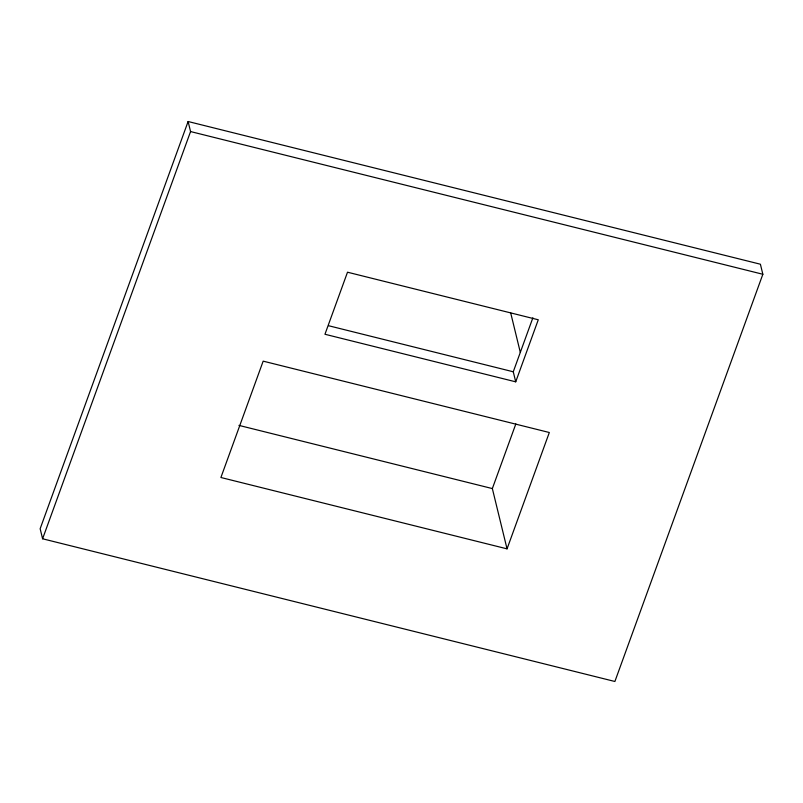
<?xml version="1.0" encoding="UTF-8"?>
<svg xmlns="http://www.w3.org/2000/svg" width="803" height="803" viewBox="0 0 803 803"><rect width="100%" height="100%" fill="white"/><g stroke="black" fill="none" stroke-linecap="round" stroke-linejoin="round"><path stroke-width="1.2" d="M188.113 121.514L40.15 528.735L42.599 538.783L614.887 681.486L762.85 274.265L760.401 264.217L188.113 121.514L190.562 131.562L42.599 538.783M515.717 381.826L538.271 319.775L347.508 272.207L324.954 334.259L515.717 381.826L513.268 371.779L532.881 317.797M507.044 548.85L549.322 432.506L263.173 361.149L220.905 477.504L507.044 548.85L492.349 488.575L515.837 423.934M190.562 131.562L762.85 274.265M328.588 325.727L513.268 371.779M238.943 425.389L492.349 488.575M510.698 312.919L520.314 352.387"/></g></svg>
